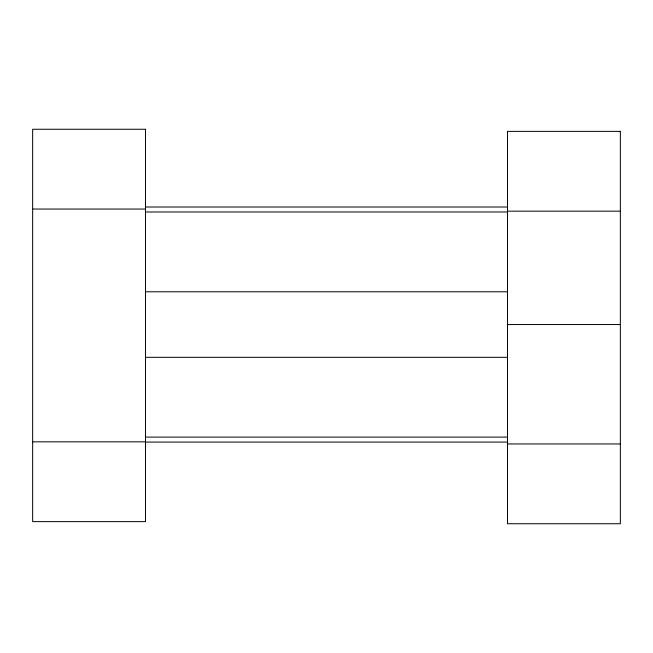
<?xml version="1.0" encoding="UTF-8"?>
<svg xmlns="http://www.w3.org/2000/svg" width="653" height="653" viewBox="0 0 653 653"><rect width="100%" height="100%" fill="white"/><g stroke="black" fill="none" stroke-linecap="round" stroke-linejoin="round"><path stroke-width="0.98" d="M145.488 207.009L507.512 207.009M32.65 209.05L145.488 209.05M507.512 211.164L620.35 211.164M145.488 211.988L507.512 211.988M145.488 291.777L507.512 291.777M507.512 324.549L620.35 324.549M145.488 357.322L507.512 357.322M145.488 437.11L507.512 437.11M32.65 441.836L145.488 441.836M145.488 442.089L507.512 442.089M507.512 443.95L620.35 443.95M145.488 129.261L32.65 129.261L32.65 521.625L145.488 521.625L145.488 129.261M620.35 131.375L507.512 131.375L507.512 523.739L620.35 523.739L620.35 131.375"/></g></svg>
